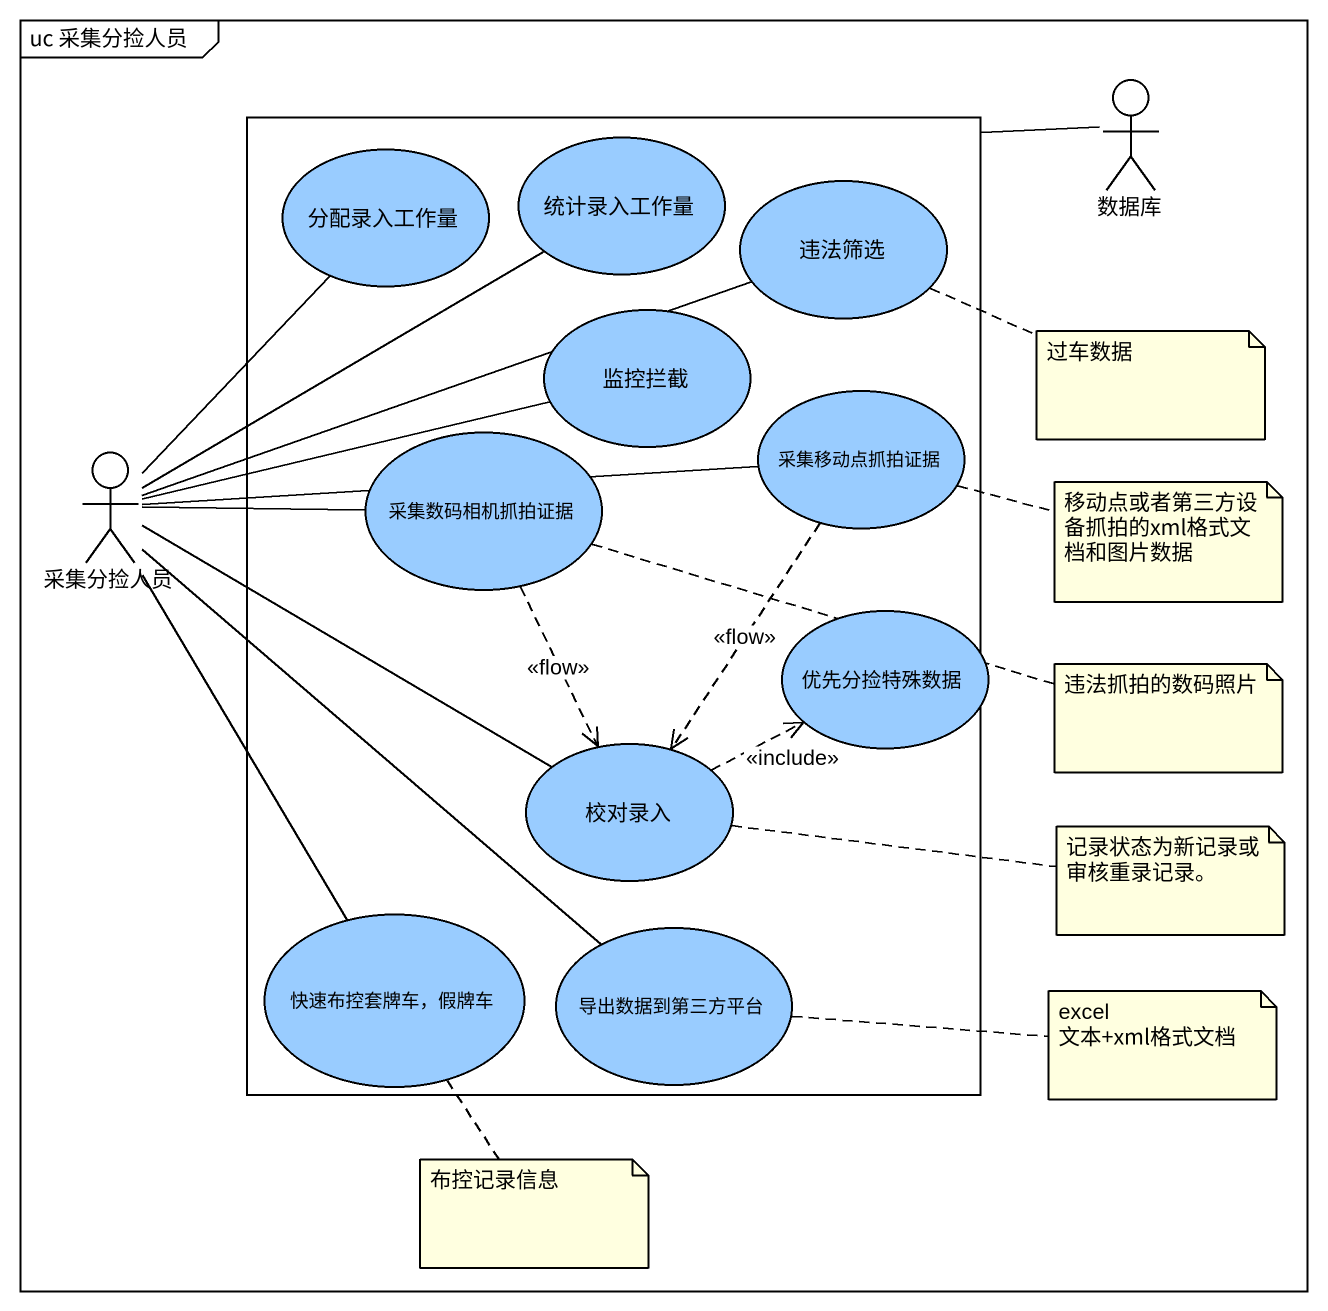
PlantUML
@startuml
mainframe uc 采集分捡人员
actor 数据库
rectangle " " as rectangle1 {
  usecase 分配录入工作量 #99CCFF
  usecase 统计录入工作量 #99CCFF
  usecase 违法筛选 #99CCFF
  usecase 监控拦截 #99CCFF
  usecase 采集数码相机抓拍证据 #99CCFF
  usecase 采集移动点抓拍证据 #99CCFF
  usecase 校对录入 #99CCFF
  usecase "快速布控套牌车，假牌车" as 快速布控套牌车_假牌车 #99CCFF
  usecase 导出数据到第三方平台 #99CCFF
}
actor 采集分捡人员
usecase 优先分捡特殊数据 #99CCFF
数据库 -- rectangle1
采集数码相机抓拍证据 ..> 校对录入 : <<flow>>
采集移动点抓拍证据 ..> 校对录入 : <<flow>>
采集分捡人员 -up- 分配录入工作量
采集分捡人员 -up- 统计录入工作量
采集分捡人员 -right- 违法筛选
采集分捡人员 -right- 监控拦截
采集分捡人员 -right- 采集数码相机抓拍证据
采集分捡人员 -right- 采集移动点抓拍证据
采集分捡人员 -right- 校对录入
采集分捡人员 -- 快速布控套牌车_假牌车
采集分捡人员 -- 导出数据到第三方平台
校对录入 .right.> 优先分捡特殊数据 : <<include>>
note right of 违法筛选 : 过车数据
note right of 采集移动点抓拍证据 : 移动点或者第三方设备抓拍的xml格式文档和图片数据
note right of 采集数码相机抓拍证据 : 违法抓拍的数码照片
note right of 校对录入 : 记录状态为新记录或审核重录记录。
note right of 导出数据到第三方平台
  excel
  文本+xml格式文档
end note
note bottom of 快速布控套牌车_假牌车 : 布控记录信息
@enduml
